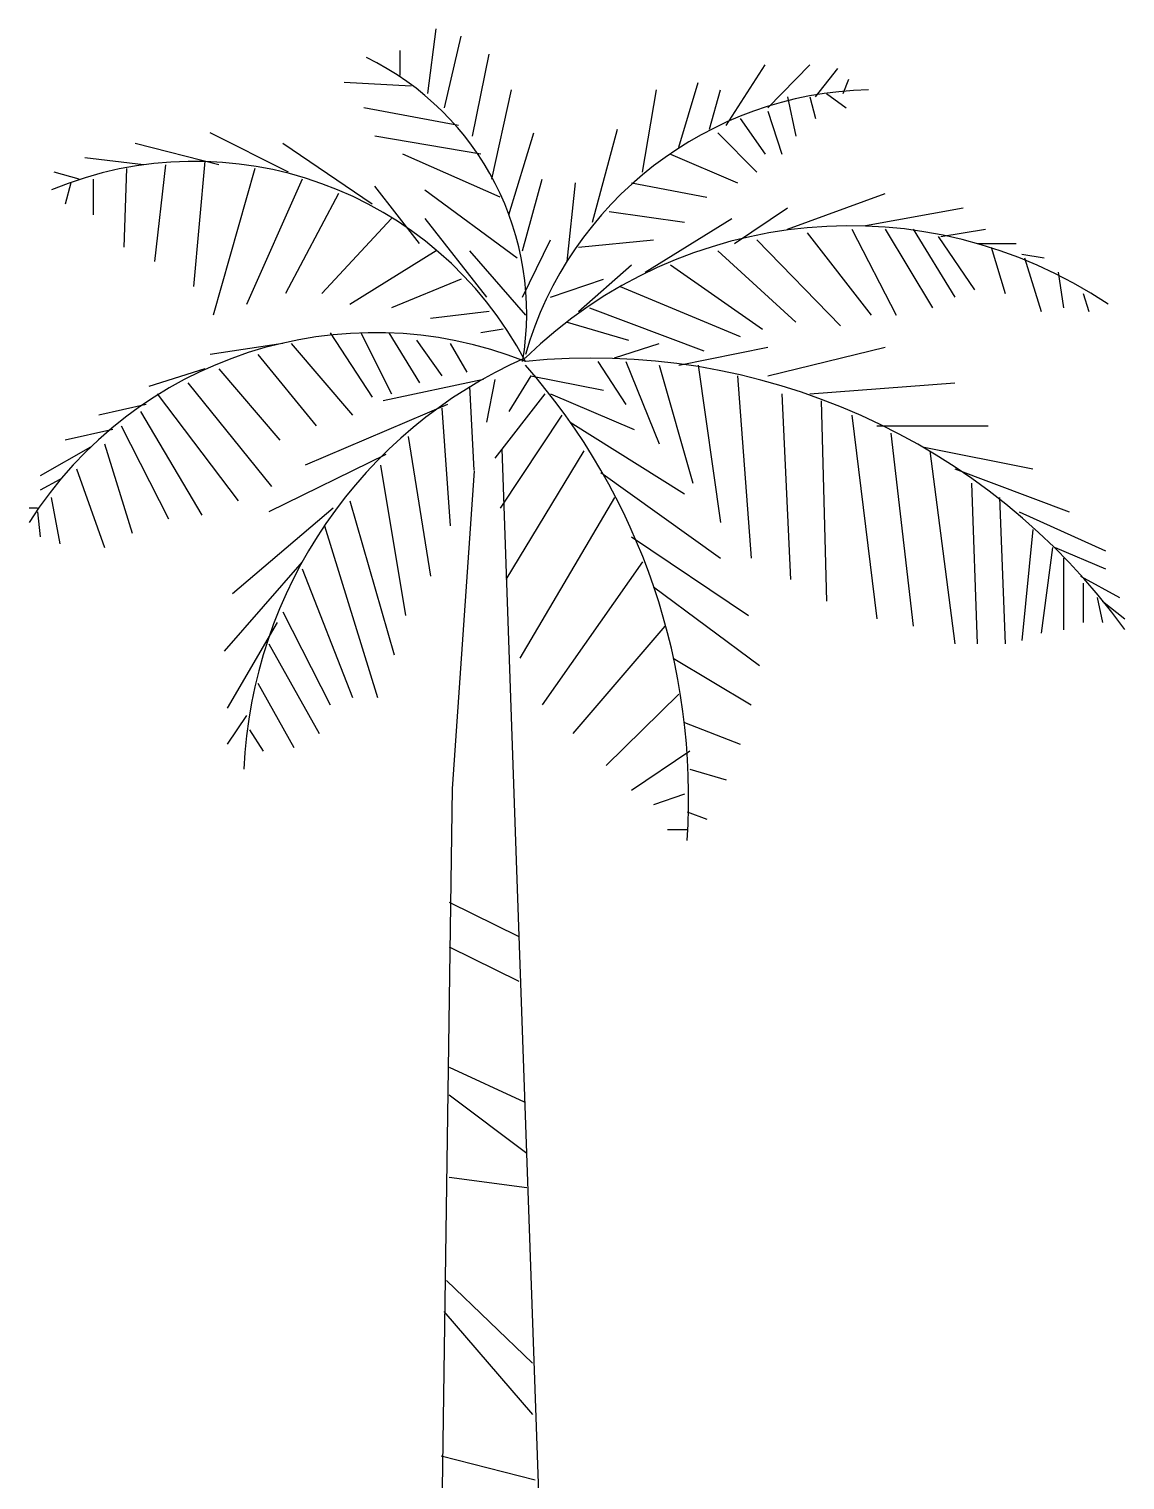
# Model space of a CAD drawing. Header units: millimetres. Extents: x 217.2 to 255.1, y 166.7 to 190.9.
# Drawn here: x 253.232 to 254.752, y 183.566 to 185.577 of the extents above; entities that cross this region are included whole.
import ezdxf

# ---------------------------------------------------------------- set-up
doc = ezdxf.new("R2010")
doc.units = ezdxf.units.MM
doc.layers.add('trees', color=104, linetype='Continuous')

msp = doc.modelspace()

# ---------------------------------------------------------------- linework, layer by layer
at = {"layer": 'trees', "color": 97, "true_color": 0x279b30}
for p, q in [((253.7852, 185.4883), (253.7968, 185.5775)), ((253.8084, 185.4684), (253.8316, 185.5676)), ((253.7465, 185.5477), (253.7465, 185.513)), ((253.8471, 185.4288), (253.8702, 185.5428)), ((254.3612, 185.4883), (254.3689, 185.5081)), ((253.762, 185.4982), (253.6692, 185.5031)), ((253.8741, 185.3693), (253.9012, 185.4932)), ((254.0829, 185.3792), (254.1022, 185.4932)), ((254.1331, 185.4139), (254.1602, 185.5031)), ((254.1757, 185.4387), (254.1911, 185.4932)), ((254.2839, 185.4833), (254.2955, 185.4288)), ((253.8277, 185.4437), (253.6963, 185.4684)), ((254.2568, 185.4635), (254.2762, 185.404)), ((254.2182, 185.4536), (254.253, 185.404)), ((253.5919, 185.3792), (253.4837, 185.4337)), ((253.8587, 185.404), (253.7117, 185.4288)), ((254.1873, 185.4337), (254.2414, 185.3792)), ((253.7079, 185.3346), (253.5842, 185.4189)), ((253.8857, 185.3445), (253.7504, 185.404)), ((253.3909, 185.3891), (253.3097, 185.399)), ((253.4218, 185.3891), (253.4063, 185.2553)), ((253.4759, 185.3941), (253.4605, 185.2206)), ((253.6112, 185.3693), (253.5339, 185.1958)), ((253.6615, 185.3495), (253.588, 185.2107)), ((253.7813, 185.3544), (253.9089, 185.2603)), ((254.2839, 185.2999), (254.4192, 185.3495)), ((254.3728, 185.2999), (254.4347, 185.181)), ((254.4192, 185.2999), (254.4849, 185.1909)), ((254.4579, 185.2999), (254.5159, 185.2058)), ((254.4927, 185.29), (254.5429, 185.2157)), ((254.5468, 185.2801), (254.6009, 185.2801)), ((254.6086, 185.2652), (254.6396, 185.2603)), ((254.6937, 185.2107), (254.7014, 185.1859)), ((253.4759, 185.1066), (253.3986, 185.0819)), ((253.4527, 185.0868), (253.5687, 184.9431)), ((253.4102, 185.0719), (253.5223, 184.9233)), ((253.3947, 185.0571), (253.329, 185.0422)), ((253.387, 185.0472), (253.4721, 184.9034)), ((253.3484, 185.0224), (253.2826, 185.0075)), ((254.4269, 185.0174), (254.4579, 184.7498)), ((253.3174, 184.9976), (253.2478, 184.958)), ((254.4811, 184.9926), (254.5159, 184.725)), ((254.5159, 184.9679), (254.6744, 184.9084)), ((253.2749, 184.953), (253.2478, 184.9381)), ((254.5391, 184.948), (254.5468, 184.725)), ((253.2633, 184.9282), (253.2749, 184.8638)), ((253.677, 184.9233), (253.7388, 184.7101)), ((254.0442, 184.9282), (253.9128, 184.7052)), ((254.5777, 184.9282), (254.5854, 184.725)), ((253.244, 184.9133), (253.2324, 184.9133)), ((253.244, 184.9084), (253.2478, 184.8737)), ((254.6048, 184.9084), (254.7246, 184.8539)), ((253.6422, 184.8886), (253.7156, 184.6507)), ((254.6241, 184.8836), (254.6086, 184.73)), ((254.6512, 184.8588), (254.6357, 184.7399)), ((254.655, 184.8588), (254.7246, 184.8291)), ((254.6666, 184.844), (254.6666, 184.7448)), ((253.6112, 184.8291), (253.6808, 184.6507)), ((254.0829, 184.839), (253.9437, 184.6408)), ((254.0983, 184.8043), (254.2452, 184.6953)), ((254.6898, 184.8192), (254.7439, 184.7894)), ((254.6937, 184.8093), (254.6937, 184.7547)), ((254.713, 184.7894), (254.7207, 184.7547)), ((254.7207, 184.7845), (254.7517, 184.7597)), ((254.1138, 184.7498), (253.9862, 184.6011)), ((254.1254, 184.7052), (254.2336, 184.6408)), ((254.1331, 184.6556), (254.0326, 184.5565)), ((253.5339, 184.6259), (253.5069, 184.5862)), ((253.5378, 184.6061), (253.5571, 184.5763)), ((254.1447, 184.4921), (254.1718, 184.4822))]:
    msp.add_line(p, q, dxfattribs=at)
at = {"layer": 'trees', "color": 84, "true_color": 0x2aaf18}
for p, q in [((254.1989, 185.4437), (254.253, 185.5279)), ((254.2568, 185.4684), (254.3148, 185.5279)), ((254.3226, 185.4833), (254.3535, 185.5229)), ((254.3148, 185.4833), (254.3226, 185.4536)), ((254.338, 185.4883), (254.3651, 185.4684)), ((253.4953, 185.3891), (253.3793, 185.4189)), ((253.3677, 185.3842), (253.3638, 185.2751)), ((253.3213, 185.3693), (253.3213, 185.3197)), ((254.3921, 185.3049), (254.5275, 185.3297)), ((254.5661, 185.2751), (254.5854, 185.2107)), ((254.6125, 185.2603), (254.6357, 185.1859)), ((254.6589, 185.2405), (254.6666, 185.1909)), ((253.36, 185.0273), (253.4257, 184.8985)), ((253.3368, 185.0026), (253.3754, 184.8787)), ((253.2981, 184.9679), (253.3368, 184.8588)), ((253.6538, 184.9133), (253.5146, 184.7944)), ((253.6112, 184.839), (253.503, 184.7151)), ((253.5842, 184.7696), (253.6499, 184.6408)), ((253.5764, 184.7547), (253.5069, 184.6358)), ((253.5648, 184.725), (253.6344, 184.6011)), ((253.5494, 184.6705), (253.5996, 184.5813)), ((254.1409, 184.616), (254.2182, 184.5862)), ((254.1486, 184.5763), (254.0674, 184.5218)), ((254.1486, 184.5516), (254.1989, 184.5367)), ((254.1409, 184.5169), (254.0983, 184.502)), ((254.1447, 184.4673), (254.1177, 184.4673))]:
    msp.add_line(p, q, dxfattribs=at)
at = {"layer": 'trees', "color": 97, "true_color": 0x25742c}
for p, q in [((253.8973, 185.3197), (253.9321, 185.4337)), ((254.0133, 185.3098), (254.0481, 185.4387)), ((254.1215, 185.404), (254.2143, 185.3644)), ((253.5455, 185.3842), (253.4875, 185.181)), ((253.302, 185.3693), (253.2672, 185.3792)), ((253.2904, 185.3644), (253.2826, 185.3346)), ((253.9166, 185.2702), (253.9437, 185.3693)), ((253.9785, 185.2553), (253.9901, 185.3644)), ((254.0674, 185.3644), (254.1718, 185.3445)), ((253.7736, 185.2801), (253.7117, 185.3594)), ((254.0365, 185.3247), (254.1409, 185.3098)), ((254.2104, 185.2801), (254.2839, 185.3297)), ((253.7349, 185.3148), (253.6383, 185.2107)), ((254.0867, 185.2405), (254.2066, 185.3148)), ((253.994, 185.2751), (254.0983, 185.2851)), ((254.2414, 185.2851), (254.3574, 185.1661)), ((254.311, 185.295), (254.3999, 185.181)), ((254.4965, 185.29), (254.5584, 185.2999)), ((253.7968, 185.2702), (253.677, 185.1958)), ((254.1873, 185.2702), (254.2955, 185.1711)), ((254.1215, 185.2504), (254.2491, 185.1612)), ((253.5842, 185.1413), (253.4837, 185.1265)), ((253.5958, 185.1413), (253.6808, 185.0422)), ((253.6499, 185.1562), (253.7079, 185.067)), ((253.6924, 185.1562), (253.7349, 185.0719)), ((253.5494, 185.1265), (253.6306, 185.0273)), ((254.1331, 185.1116), (254.2568, 185.1364)), ((254.2568, 185.0967), (254.4192, 185.1364)), ((253.4953, 185.1066), (253.5803, 185.0075)), ((254.1602, 185.1116), (254.1911, 184.8935)), ((254.2143, 185.0967), (254.2336, 184.844)), ((254.3148, 185.0719), (254.5159, 185.0868)), ((254.2762, 185.0719), (254.2878, 184.8142)), ((254.3303, 185.062), (254.338, 184.7845)), ((254.3728, 185.0422), (254.4076, 184.7597)), ((254.4076, 185.0273), (254.5622, 185.0273)), ((253.7581, 185.0125), (253.7891, 184.8192)), ((253.7272, 184.9877), (253.5648, 184.9084)), ((254.0017, 184.9926), (253.8934, 184.8142)), ((254.4733, 184.9976), (254.6241, 184.9679)), ((253.7195, 184.9728), (253.7543, 184.7647)), ((254.0249, 184.9629), (254.1911, 184.844)), ((254.0674, 184.8737), (254.2298, 184.7647))]:
    msp.add_line(p, q, dxfattribs=at)
at = {"layer": 'trees', "color": 99, "true_color": 0x1a511e}
for p, q in [((253.7813, 185.3148), (253.8664, 185.2058)), ((253.9166, 185.2058), (253.9553, 185.2851)), ((253.8432, 185.2702), (253.9205, 185.181)), ((253.994, 185.1859), (254.0674, 185.2504)), ((253.8316, 185.2305), (253.7349, 185.1909)), ((253.9553, 185.2058), (254.0287, 185.2305)), ((254.0519, 185.2206), (254.2182, 185.1512)), ((253.8702, 185.1859), (253.7891, 185.176)), ((254.0094, 185.1909), (254.1679, 185.1314)), ((253.9785, 185.1711), (254.0635, 185.1463)), ((253.7311, 185.1562), (253.7736, 185.0868)), ((253.7697, 185.1463), (253.8045, 185.0967)), ((253.8161, 185.1413), (253.8393, 185.1017)), ((253.8896, 185.1612), (253.8587, 185.1562)), ((254.0442, 185.1215), (254.1061, 185.1413)), ((254.021, 185.1165), (254.0597, 185.0571)), ((254.0597, 185.1165), (254.1061, 185.0026)), ((254.1061, 185.1116), (254.1525, 184.948)), ((253.8625, 185.0918), (253.7233, 185.062)), ((253.8432, 185.0819), (253.849, 184.966)), ((253.878, 185.0918), (253.8664, 185.0323)), ((253.9282, 185.0967), (253.8973, 185.0472)), ((253.9282, 185.0967), (254.0287, 185.0769)), ((253.9476, 185.0719), (253.878, 184.9827)), ((253.9553, 185.0719), (254.0713, 185.0224)), ((253.8123, 185.0571), (253.6151, 184.9728)), ((253.8045, 185.0521), (253.8161, 184.8886)), ((253.9708, 185.0422), (253.8857, 184.9133)), ((253.9824, 185.0323), (254.1409, 184.9332))]:
    msp.add_line(p, q, dxfattribs=at)
at = {"layer": 'trees', "color": 47, "true_color": 0x8d6a35}
for p, q in [((253.8878, 184.9954), (253.9076, 184.4248)), ((253.8493, 184.9652), (253.8189, 184.5242)), ((253.8189, 184.5242), (253.7968, 182.9468))]:
    msp.add_line(p, q, dxfattribs=at)
at = {"layer": 'trees', "color": 45, "true_color": 0xba8d4a}
for p, q in [((253.9076, 184.4248), (253.9409, 183.4868)), ((253.8149, 184.367), (253.9116, 184.3193)), ((253.8149, 184.1382), (253.919, 184.0905)), ((253.8075, 183.7998), (253.9302, 183.6568))]:
    msp.add_line(p, q, dxfattribs=at)
at = {"layer": 'trees', "color": 49, "true_color": 0x594322}
for p, q in [((253.8149, 184.3051), (253.9116, 184.2574)), ((253.8149, 184.1001), (253.9227, 184.019)), ((253.8149, 183.9857), (253.9227, 183.9714)), ((253.8112, 183.8427), (253.9302, 183.7283)), ((253.8038, 183.5996), (253.9339, 183.5662))]:
    msp.add_line(p, q, dxfattribs=at)
at = {"layer": 'trees', "color": 97, "true_color": 0x279b30}
for centre, radius, start, end in [((253.528, 185.1831), 0.3943, 350.285, 64.1123), ((254.4084, 184.9855), 0.5079, 91.4032, 163.882), ((253.4618, 184.876), 0.518, 27.6711, 112.5305), ((254.3703, 184.6609), 0.6438, 56.1927, 134.3213), ((253.7114, 184.5888), 0.5677, 68.3831, 147.5322), ((254.1844, 184.522), 0.655, 113.7592, 177.4133), ((254.0131, 184.2085), 0.9128, 35.9878, 95.8227), ((253.2405, 184.5126), 0.9062, 356.1943, 41.3785)]:
    msp.add_arc(centre, radius, start, end, dxfattribs=at)

doc.saveas('drawing.dxf')
